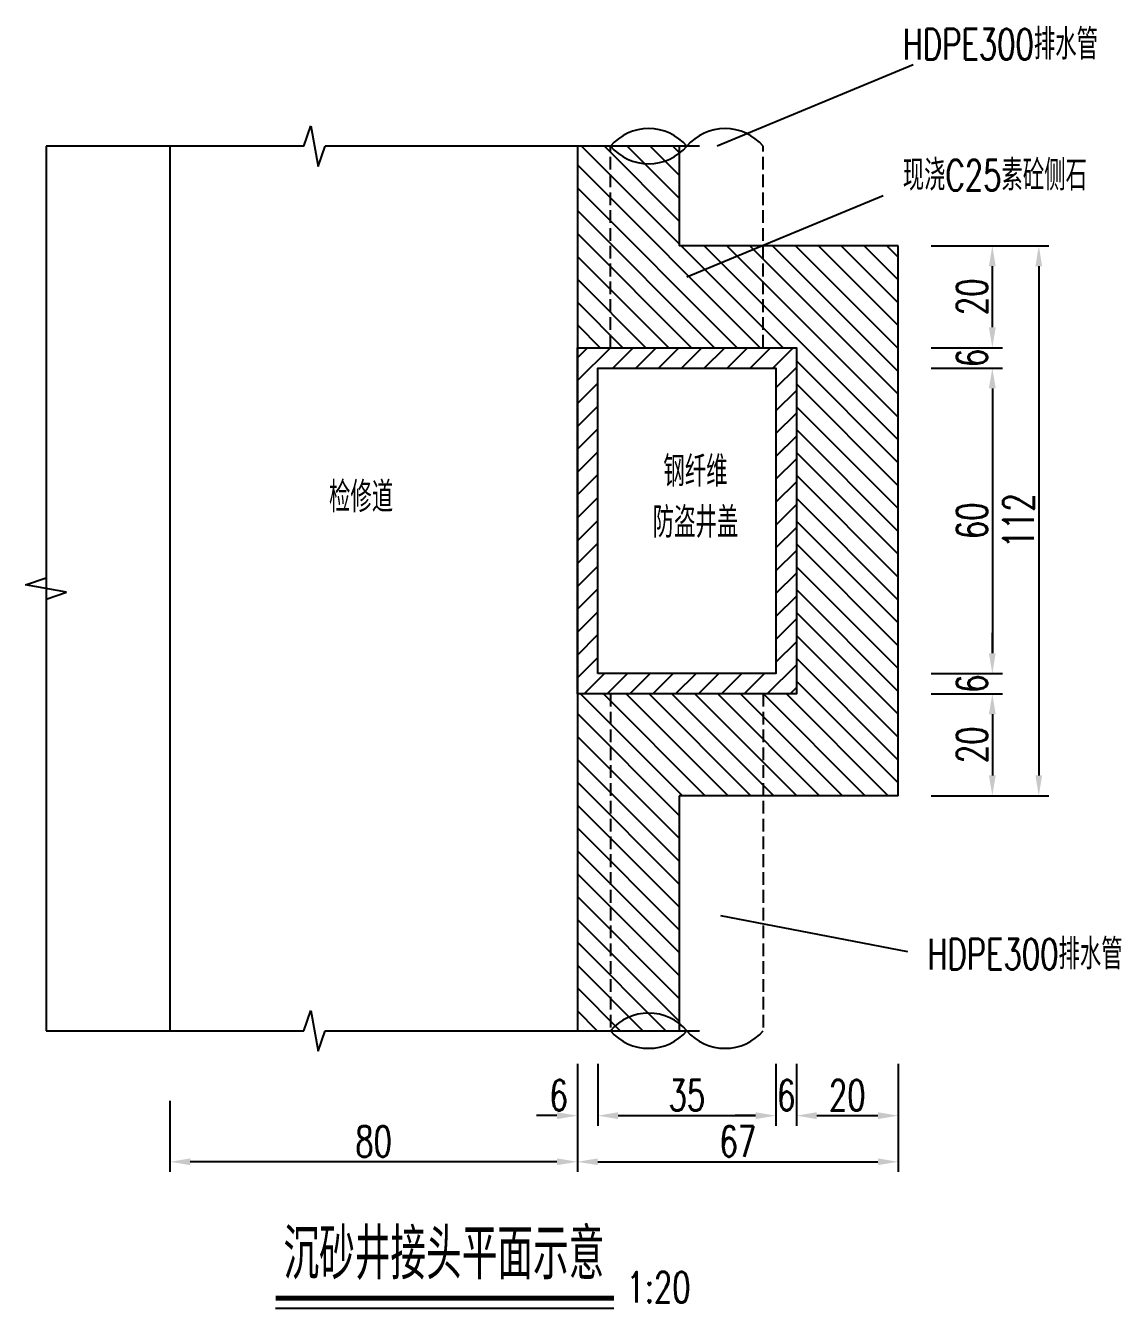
# Model space of a CAD drawing. Header units: millimetres. Extents: x -3172 to 9280, y -13936 to 13830.
# Drawn here: x 3391 to 4467, y -12744 to -11484 of the extents above; entities that cross this region are included whole.
import ezdxf

# ---------------------------------------------------------------- set-up
doc = ezdxf.new("R2010")
doc.units = ezdxf.units.MM
doc.header["$LTSCALE"] = 0.25
doc.header["$MEASUREMENT"] = 0
doc.linetypes.add('HIDDEN', pattern=[0.35, 0.25, -0.1])
for name, color, linetype in [('TEXT', 7, 'Continuous'), ('文字', 7, 'Continuous'), ('隧道断面结构', 7, 'Continuous')]:
    doc.layers.add(name, color=color, linetype=linetype)
doc.styles.get("Standard").update_dxf_attribs({"font": 'simplex1.shx', "width": 0.7, "bigfont": 'hztxt.shx'})
doc.dimstyles.new('20', dxfattribs={"dimscale": 10, "dimtxt": 3, "dimasz": 2, "dimexe": 1, "dimexo": 1, "dimgap": 0.5, "dimtad": 1, "dimdec": 1, "dimlfac": 0.2, "dimdsep": 46, "dimtxsty": 'Standard', "dimcen": 0.5, "dimadec": 0, "dimazin": 0, "dimtfac": 1, "dimtdec": 1, "dimtofl": 0, "dimtmove": 2, "dimatfit": 3, "dimfxl": 0, "dimtolj": 1, "dimtzin": 0, "dimarcsym": 0})

# ---------------------------------------------------------------- blocks, each defined once
blk = doc.blocks.new('*D76')
at = {"layer": 'Defpoints', "color": 0}
for p in [(4127.9, -12493.8), (3952.9, -12554.7), (4127.9, -12554.7)]:
    blk.add_point(p, dxfattribs=at)
at = {"layer": 'TEXT', "color": 0, "lineweight": -2}
for p, q in [((4127.9, -12503.8), (4127.9, -12564.7)), ((3952.9, -12554.7), (3952.9, -12564.7)), ((3972.9, -12554.7), (4107.9, -12554.7))]:
    blk.add_line(p, q, dxfattribs=at)
at = {"layer": 'TEXT', "color": 0}
for points in [[(3972.9, -12551.4), (3972.9, -12558.1), (3952.9, -12554.7)], [(4107.9, -12551.4), (4107.9, -12558.1), (4127.9, -12554.7)]]:
    blk.add_solid(points, dxfattribs=at)
at = {"layer": 'TEXT', "color": 0, "insert": (4040.4, -12534.7), "char_height": 30, "attachment_point": 5}
blk.add_mtext('\\A1;35', dxfattribs=at)
blk = doc.blocks.new('*D77')
at = {"layer": 'Defpoints', "color": 0}
for p in [(4247.9, -11700.6), (4247.9, -12240.6), (4385.9, -12240.6)]:
    blk.add_point(p, dxfattribs=at)
at = {"layer": 'TEXT', "color": 0, "lineweight": -2}
for p, q in [((4325.9, -11700.6), (4395.9, -11700.6)), ((4385.9, -11720.6), (4385.9, -12220.6)), ((4325.9, -12240.6), (4395.9, -12240.6))]:
    blk.add_line(p, q, dxfattribs=at)
at = {"layer": 'TEXT', "color": 0}
for points in [[(4382.6, -11720.6), (4389.2, -11720.6), (4385.9, -11700.6)], [(4382.6, -12220.6), (4389.2, -12220.6), (4385.9, -12240.6)]]:
    blk.add_solid(points, dxfattribs=at)
at = {"layer": 'TEXT', "color": 0, "insert": (4365.9, -11970.6), "char_height": 30, "attachment_point": 5, "rotation": 90}
blk.add_mtext('\\A1;112', dxfattribs=at)
blk = doc.blocks.new('*D78')
at = {"layer": 'Defpoints', "color": 0}
for p in [(4247.9, -11820.6), (4247.9, -12120.6), (4340.3, -12120.6)]:
    blk.add_point(p, dxfattribs=at)
at = {"layer": 'TEXT', "color": 0, "lineweight": -2}
for p, q in [((4280.3, -11820.6), (4350.3, -11820.6)), ((4340.3, -11840.6), (4340.3, -12100.6)), ((4280.3, -12120.6), (4350.3, -12120.6))]:
    blk.add_line(p, q, dxfattribs=at)
at = {"layer": 'TEXT', "color": 0}
for points in [[(4336.9, -11840.6), (4343.6, -11840.6), (4340.3, -11820.6)], [(4336.9, -12100.6), (4343.6, -12100.6), (4340.3, -12120.6)]]:
    blk.add_solid(points, dxfattribs=at)
at = {"layer": 'TEXT', "color": 0, "insert": (4320.3, -11970.6), "char_height": 30, "attachment_point": 5, "rotation": 90}
blk.add_mtext('\\A1;60', dxfattribs=at)
blk = doc.blocks.new('*D79')
at = {"layer": 'Defpoints', "color": 0}
for p in [(3932.9, -12493.8), (3952.9, -12493.8), (3932.9, -12554.7)]:
    blk.add_point(p, dxfattribs=at)
at = {"layer": 'TEXT', "color": 0, "lineweight": -2}
for p, q in [((3932.9, -12503.8), (3932.9, -12564.7)), ((3952.9, -12503.8), (3952.9, -12564.7)), ((3912.9, -12554.7), (3892.9, -12554.7)), ((3972.9, -12554.7), (3992.9, -12554.7))]:
    blk.add_line(p, q, dxfattribs=at)
at = {"layer": 'TEXT', "color": 0}
for points in [[(3912.9, -12551.4), (3912.9, -12558.1), (3932.9, -12554.7)], [(3972.9, -12551.4), (3972.9, -12558.1), (3952.9, -12554.7)]]:
    blk.add_solid(points, dxfattribs=at)
at = {"layer": 'TEXT', "color": 0, "insert": (3914.6, -12534.7), "char_height": 30, "attachment_point": 5}
blk.add_mtext('\\A1;6', dxfattribs=at)
blk = doc.blocks.new('*D143')
at = {"layer": 'Defpoints', "color": 0}
for p in [(4247.9, -11700.6), (4340.3, -11700.6), (4247.9, -11800.6)]:
    blk.add_point(p, dxfattribs=at)
at = {"layer": 'TEXT', "color": 0, "lineweight": -2}
for p, q in [((4280.3, -11700.6), (4350.3, -11700.6)), ((4340.3, -11780.6), (4340.3, -11720.6)), ((4280.3, -11800.6), (4350.3, -11800.6))]:
    blk.add_line(p, q, dxfattribs=at)
at = {"layer": 'TEXT', "color": 0}
for points in [[(4336.9, -11720.6), (4343.6, -11720.6), (4340.3, -11700.6)], [(4336.9, -11780.6), (4343.6, -11780.6), (4340.3, -11800.6)]]:
    blk.add_solid(points, dxfattribs=at)
at = {"layer": 'TEXT', "color": 0, "insert": (4320.3, -11750.6), "char_height": 30, "attachment_point": 5, "rotation": 90}
blk.add_mtext('\\A1;20', dxfattribs=at)
blk = doc.blocks.new('*D80')
at = {"layer": 'Defpoints', "color": 0}
for p in [(4247.9, -11800.6), (4247.9, -11820.6), (4340.3, -11820.6)]:
    blk.add_point(p, dxfattribs=at)
at = {"layer": 'TEXT', "color": 0, "lineweight": -2}
for p, q in [((4340.3, -11780.6), (4340.3, -11760.6)), ((4280.3, -11800.6), (4350.3, -11800.6)), ((4280.3, -11820.6), (4350.3, -11820.6)), ((4340.3, -11840.6), (4340.3, -11860.6))]:
    blk.add_line(p, q, dxfattribs=at)
at = {"layer": 'TEXT', "color": 0}
for points in [[(4336.9, -11780.6), (4343.6, -11780.6), (4340.3, -11800.6)], [(4336.9, -11840.6), (4343.6, -11840.6), (4340.3, -11820.6)]]:
    blk.add_solid(points, dxfattribs=at)
at = {"layer": 'TEXT', "color": 0, "insert": (4320.3, -11810.6), "char_height": 30, "attachment_point": 5, "rotation": 90}
blk.add_mtext('\\A1;6', dxfattribs=at)
blk = doc.blocks.new('*D81')
at = {"layer": 'Defpoints', "color": 0}
for p in [(4247.9, -12120.6), (4247.9, -12140.6), (4340.3, -12140.6)]:
    blk.add_point(p, dxfattribs=at)
at = {"layer": 'TEXT', "color": 0, "lineweight": -2}
for p, q in [((4340.3, -12100.6), (4340.3, -12080.6)), ((4280.3, -12120.6), (4350.3, -12120.6)), ((4280.3, -12140.6), (4350.3, -12140.6)), ((4340.3, -12160.6), (4340.3, -12180.6))]:
    blk.add_line(p, q, dxfattribs=at)
at = {"layer": 'TEXT', "color": 0}
for points in [[(4336.9, -12100.6), (4343.6, -12100.6), (4340.3, -12120.6)], [(4336.9, -12160.6), (4343.6, -12160.6), (4340.3, -12140.6)]]:
    blk.add_solid(points, dxfattribs=at)
at = {"layer": 'TEXT', "color": 0, "insert": (4320.3, -12130.6), "char_height": 30, "attachment_point": 5, "rotation": 90}
blk.add_mtext('\\A1;6', dxfattribs=at)
blk = doc.blocks.new('*D82')
at = {"layer": 'Defpoints', "color": 0}
for p in [(4127.9, -12493.8), (4147.9, -12493.8), (4147.9, -12554.7)]:
    blk.add_point(p, dxfattribs=at)
at = {"layer": 'TEXT', "color": 0, "lineweight": -2}
for p, q in [((4127.9, -12503.8), (4127.9, -12564.7)), ((4147.9, -12503.8), (4147.9, -12564.7)), ((4107.9, -12554.7), (4087.9, -12554.7)), ((4167.9, -12554.7), (4187.9, -12554.7))]:
    blk.add_line(p, q, dxfattribs=at)
at = {"layer": 'TEXT', "color": 0}
for points in [[(4107.9, -12551.4), (4107.9, -12558.1), (4127.9, -12554.7)], [(4167.9, -12551.4), (4167.9, -12558.1), (4147.9, -12554.7)]]:
    blk.add_solid(points, dxfattribs=at)
at = {"layer": 'TEXT', "color": 0, "insert": (4137.9, -12534.7), "char_height": 30, "attachment_point": 5}
blk.add_mtext('\\A1;6', dxfattribs=at)
blk = doc.blocks.new('*D83')
at = {"layer": 'Defpoints', "color": 0}
for p in [(4147.9, -12493.8), (4247.9, -12493.8), (4247.9, -12554.7)]:
    blk.add_point(p, dxfattribs=at)
at = {"layer": 'TEXT', "color": 0, "lineweight": -2}
for p, q in [((4147.9, -12503.8), (4147.9, -12564.7)), ((4247.9, -12503.8), (4247.9, -12564.7)), ((4167.9, -12554.7), (4227.9, -12554.7))]:
    blk.add_line(p, q, dxfattribs=at)
at = {"layer": 'TEXT', "color": 0}
for points in [[(4167.9, -12551.4), (4167.9, -12558.1), (4147.9, -12554.7)], [(4227.9, -12551.4), (4227.9, -12558.1), (4247.9, -12554.7)]]:
    blk.add_solid(points, dxfattribs=at)
at = {"layer": 'TEXT', "color": 0, "insert": (4197.9, -12534.7), "char_height": 30, "attachment_point": 5}
blk.add_mtext('\\A1;20', dxfattribs=at)
blk = doc.blocks.new('*D84')
at = {"layer": 'Defpoints', "color": 0}
for p in [(3932.9, -12536.8), (4247.9, -12536.8), (4247.9, -12600)]:
    blk.add_point(p, dxfattribs=at)
at = {"layer": 'TEXT', "color": 0, "lineweight": -2}
for p, q in [((3932.9, -12546.8), (3932.9, -12610)), ((4247.9, -12546.8), (4247.9, -12610)), ((3952.9, -12600), (4227.9, -12600))]:
    blk.add_line(p, q, dxfattribs=at)
at = {"layer": 'TEXT', "color": 0}
for points in [[(3952.9, -12596.7), (3952.9, -12603.3), (3932.9, -12600)], [(4227.9, -12596.7), (4227.9, -12603.3), (4247.9, -12600)]]:
    blk.add_solid(points, dxfattribs=at)
at = {"layer": 'TEXT', "color": 0, "insert": (4090.4, -12580), "char_height": 30, "attachment_point": 5}
blk.add_mtext('\\A1;67', dxfattribs=at)
blk = doc.blocks.new('*D144')
at = {"layer": 'Defpoints', "color": 0}
for p in [(4247.9, -12140.6), (4247.9, -12240.6), (4340.3, -12240.6)]:
    blk.add_point(p, dxfattribs=at)
at = {"layer": 'TEXT', "color": 0, "lineweight": -2}
for p, q in [((4280.3, -12140.6), (4350.3, -12140.6)), ((4340.3, -12160.6), (4340.3, -12220.6)), ((4280.3, -12240.6), (4350.3, -12240.6))]:
    blk.add_line(p, q, dxfattribs=at)
at = {"layer": 'TEXT', "color": 0}
for points in [[(4336.9, -12160.6), (4343.6, -12160.6), (4340.3, -12140.6)], [(4336.9, -12220.6), (4343.6, -12220.6), (4340.3, -12240.6)]]:
    blk.add_solid(points, dxfattribs=at)
at = {"layer": 'TEXT', "color": 0, "insert": (4320.3, -12190.6), "char_height": 30, "attachment_point": 5, "rotation": 90}
blk.add_mtext('\\A1;20', dxfattribs=at)
blk = doc.blocks.new('*D104')
at = {"layer": 'Defpoints', "color": 0}
for p in [(3532.9, -12493.8), (3932.9, -12493.8), (3532.9, -12600)]:
    blk.add_point(p, dxfattribs=at)
at = {"layer": 'TEXT', "color": 0, "lineweight": -2}
for p, q in [((3532.9, -12540), (3532.9, -12610)), ((3932.9, -12540), (3932.9, -12610)), ((3912.9, -12600), (3552.9, -12600))]:
    blk.add_line(p, q, dxfattribs=at)
at = {"layer": 'TEXT', "color": 0}
for points in [[(3552.9, -12596.7), (3552.9, -12603.3), (3532.9, -12600)], [(3912.9, -12596.7), (3912.9, -12603.3), (3932.9, -12600)]]:
    blk.add_solid(points, dxfattribs=at)
at = {"layer": 'TEXT', "color": 0, "insert": (3732.9, -12580), "char_height": 30, "attachment_point": 5}
blk.add_mtext('\\A1;80', dxfattribs=at)

msp = doc.modelspace()

# ---------------------------------------------------------------- hatches: boundary and pattern name
h = msp.add_hatch()
h.set_pattern_fill('ANSI31', color=8, scale=5, style=0)
h.set_pattern_definition([(45, (-213317.056, 76694.783), (-11.2253202, 11.2253202), [])])
h.paths.add_polyline_path([(3932.9, -12140.59), (4147.9, -12140.59), (4147.9, -11800.59), (3932.9, -11800.59)])
h.paths.add_polyline_path([(3952.9, -11820.59), (4127.9, -11820.59), (4127.9, -12120.59), (3952.9, -12120.59)], flags=16)
at = {"layer": 'TEXT'}
h = msp.add_hatch(dxfattribs=at)
h.set_pattern_fill('ANSI31', color=8, scale=5, angle=90, style=0)
h.set_pattern_definition([(135, (-213317.056, 76694.783), (-11.2253202, -11.2253202), [])])
h.paths.add_polyline_path([(3965.4, -12140.59), (3932.9, -12140.59), (3932.9, -12471.32), (4032.9, -12471.32), (4032.9, -12414.9, -0.3985301), (3965.4, -12407.79)])
h.paths.add_polyline_path([(4032.9, -12240.59), (4115.4, -12240.59), (4115.4, -12140.59), (3965.4, -12140.59), (3965.4, -12407.79, -0.3985301), (4032.9, -12400.68)])
h.paths.add_polyline_path([(4032.9, -12400.68, 0.3985301), (3965.4, -12407.79, 0.3985301), (4032.9, -12414.9)], flags=17)
h.paths.add_polyline_path([(4247.9, -11700.59), (4115.4, -11700.59), (4115.4, -11800.59), (4147.9, -11800.59), (4147.9, -12140.59), (4115.4, -12140.59), (4115.4, -12240.59), (4247.9, -12240.59)])
h.paths.add_polyline_path([(4115.4, -11700.59), (4032.9, -11700.59), (4032.9, -11602.71), (3965.4, -11602.71), (3965.4, -11800.59), (4115.4, -11800.59)])
h.paths.add_polyline_path([(3965.4, -11602.71), (3932.9, -11602.71), (3932.9, -11800.59), (3965.4, -11800.59)])
h.paths.add_polyline_path([(4147.94, -12030.61), (4172.67, -12030.61), (4172.67, -12068.11), (4147.94, -12068.11)], flags=24)

# ---------------------------------------------------------------- linework, layer by layer
for p, q in [((4262.67, -11522.75), (4070.07, -11602.71)), ((3664.33, -11602.71), (3671.33, -11582.71)), ((3671.33, -11582.71), (3678.33, -11622.71)), ((3678.33, -11622.71), (3685.33, -11602.71)), ((4233, -11651.37), (4040.4, -11731.34)), ((3391.28, -12033.52), (3411.28, -12026.52)), ((3431.28, -12040.52), (3391.28, -12033.52)), ((3411.28, -12047.52), (3431.28, -12040.52)), ((4073.55, -12358.01), (4257.14, -12393.67)), ((3664.33, -12471.32), (3671.33, -12451.32)), ((3671.33, -12451.32), (3678.33, -12491.32)), ((3678.33, -12491.32), (3685.33, -12471.32))]:
    msp.add_line(p, q)
at = {"color": 7, "ltscale": 100}
for centre, start, end in [((4002.9, -11634.78), 40.53226, 139.46774), ((4077.9, -11634.78), 40.53226, 139.46774), ((4002.9, -11570.65), 220.53226, 319.46774), ((4002.9, -12503.38), 40.53226, 139.46774), ((4002.9, -12439.25), 220.53226, 319.46774), ((4077.9, -12439.25), 220.53226, 319.46774)]:
    msp.add_arc(centre, 49.34, start, end, dxfattribs=at)
at = {"layer": 'TEXT', "color": 6}
for p, q in [((3411.28, -11602.71), (3411.28, -12026.52)), ((3664.33, -11602.71), (3411.28, -11602.71)), ((3411.28, -11602.71), (3411.28, -12471.32)), ((4052.9, -11602.71), (3685.33, -11602.71)), ((3932.9, -11602.71), (3932.9, -12471.32)), ((4032.9, -11602.71), (4032.9, -11700.59)), ((4247.9, -11700.59), (4032.9, -11700.59)), ((4247.9, -12240.59), (4247.9, -11700.59)), ((3411.28, -12047.52), (3411.28, -12471.32)), ((4032.9, -12240.59), (4032.9, -12471.32)), ((4247.9, -12240.59), (4032.9, -12240.59)), ((3411.28, -12471.32), (3664.33, -12471.32)), ((3685.33, -12471.32), (4052.9, -12471.32))]:
    msp.add_line(p, q, dxfattribs=at)
at = {"layer": 'TEXT', "color": 1}
msp.add_line((3532.9, -11602.71), (3532.9, -12471.32), dxfattribs=at)
at = {"layer": '文字'}
msp.add_line((3968.8, -12743.93), (3636.63, -12743.93), dxfattribs=at)
at = {"layer": '文字', "const_width": 5}
msp.add_lwpolyline([(3968.8, -12733.93), (3636.63, -12733.93)], dxfattribs=at)
at = {"layer": '隧道断面结构', "color": 1, "linetype": 'HIDDEN', "ltscale": 200}
for p, q in [((3965.4, -11800.59), (3965.4, -11602.71)), ((4115.4, -11800.59), (4115.4, -11602.71)), ((3965.4, -12140.59), (3965.4, -12471.32)), ((4115.4, -12140.59), (4115.4, -12471.32))]:
    msp.add_line(p, q, dxfattribs=at)
at = {"layer": '隧道断面结构', "color": 1, "linetype": 'Continuous', "ltscale": 200}
for points in [[(3932.9, -12140.59), (3932.9, -11800.59), (4147.9, -11800.59), (4147.9, -12140.59)], [(3952.9, -12120.59), (3952.9, -11820.59), (4127.9, -11820.59), (4127.9, -12120.59)]]:
    msp.add_lwpolyline(points, close=True, dxfattribs=at)

# ---------------------------------------------------------------- texts
at = {"layer": '文字', "width": 0.7}
for s, height, p in [('HDPE300排水管', 30, (4252.35, -11517.65)), ('现浇C25素砼侧石 ', 30, (4252.35, -11646.28)), ('HDPE300排水管', 30, (4276.5, -12411.15)), ('沉砂井接头平面示意', 50, (3644.4, -12715.49)), ('1:20', 30, (3981.06, -12738.23))]:
    msp.add_text(s, height=height, dxfattribs=at).set_placement(p)
at = {"layer": '文字', "char_height": 30, "attachment_point": 5}
for s, insert, width in [('钢纤维\\P防盗井盖', (4048.88, -11947.25), 428.2734), ('检修道', (3720.59, -11947.25), 460.3297)]:
    msp.add_mtext(s, dxfattribs=dict(at, insert=insert, width=width))

# ---------------------------------------------------------------- dimensions: what is measured, and where the dimension line sits
at = {"layer": 'TEXT'}
for base, p1, p2, text, picture, middle in [((4385.91, -12240.59), (4247.9, -11700.59), (4247.9, -12240.59), '112', '*D77', (4365.91, -11970.59)), ((4340.27, -11820.59), (4247.9, -11800.59), (4247.9, -11820.59), '6', '*D80', (4320.27, -11810.59)), ((4340.27, -12120.59), (4247.9, -11820.59), (4247.9, -12120.59), '60', '*D78', (4320.27, -11970.59)), ((4340.27, -12140.59), (4247.9, -12120.59), (4247.9, -12140.59), '6', '*D81', (4320.27, -12130.59))]:
    dim = msp.add_linear_dim(base=base, p1=p1, p2=p2, angle=90, text=text, dimstyle='20', dxfattribs=at)
    dim.commit()
    dim.dimension.update_dxf_attribs({"geometry": picture, "text_midpoint": middle})
for base, p1, p2, picture, middle in [((4340.27, -11700.59), (4247.9, -11800.59), (4247.9, -11700.59), '*D143', (4320.27, -11750.59)), ((4340.27, -12240.59), (4247.9, -12140.59), (4247.9, -12240.59), '*D144', (4320.27, -12190.59))]:
    dim = msp.add_linear_dim(base=base, p1=p1, p2=p2, angle=90, dimstyle='20', dxfattribs=at)
    dim.commit()
    dim.dimension.update_dxf_attribs({"geometry": picture, "text_midpoint": middle})
for base, p1, p2, picture, middle in [((3532.9, -12600), (3932.9, -12493.84), (3532.9, -12493.84), '*D104', (3732.9, -12580)), ((4247.9, -12554.73), (4147.9, -12493.84), (4247.9, -12493.84), '*D83', (4197.9, -12534.73))]:
    dim = msp.add_linear_dim(base=base, p1=p1, p2=p2, dimstyle='20', dxfattribs=at)
    dim.commit()
    dim.dimension.update_dxf_attribs({"geometry": picture, "text_midpoint": middle})
dim = msp.add_linear_dim(base=(3932.9, -12554.73), p1=(3952.9, -12493.84), p2=(3932.9, -12493.84), text='6', dimstyle='20', dxfattribs=at)
dim.commit()
dim.dimension.update_dxf_attribs({"geometry": '*D79', "text_midpoint": (3914.58, -12534.73), "dimtype": 160})
for base, p1, p2, text, picture, middle in [((4127.9, -12554.73), (3952.9, -12554.73), (4127.9, -12493.84), '35', '*D76', (4040.4, -12534.73)), ((4147.9, -12554.73), (4127.9, -12493.84), (4147.9, -12493.84), '6', '*D82', (4137.9, -12534.73)), ((4247.9, -12600), (3932.9, -12536.79), (4247.9, -12536.79), '67', '*D84', (4090.4, -12580))]:
    dim = msp.add_linear_dim(base=base, p1=p1, p2=p2, text=text, dimstyle='20', dxfattribs=at)
    dim.commit()
    dim.dimension.update_dxf_attribs({"geometry": picture, "text_midpoint": middle})

doc.saveas('drawing.dxf')
